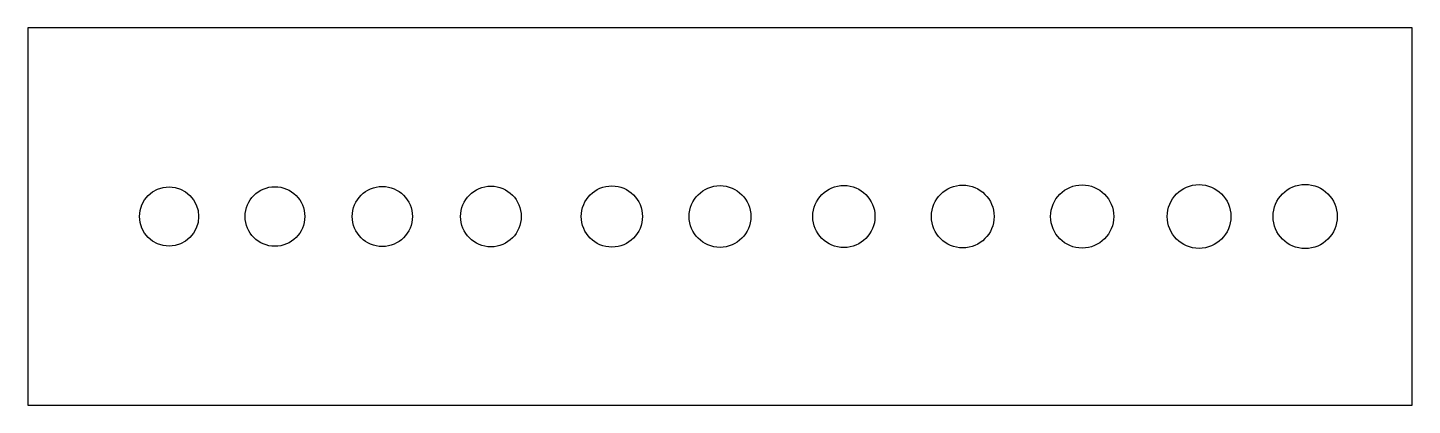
# Model space of a CAD drawing. Header units: centimetres. Extents: x -2.75 to 2.75, y -0.75 to 0.75.
import ezdxf

# ---------------------------------------------------------------- set-up
doc = ezdxf.new("R2010")
doc.units = ezdxf.units.CM

msp = doc.modelspace()

# ---------------------------------------------------------------- linework, layer by layer
at = {"color": 7, "linetype": 'Continuous', "lineweight": 25}
for p, q in [((-2.75, 0.75), (-2.75, -0.75)), ((2.75, 0.75), (-2.75, 0.75)), ((2.75, -0.75), (2.75, 0.75)), ((-2.75, -0.75), (2.75, -0.75))]:
    msp.add_line(p, q, dxfattribs=at)
for centre, radius in [((-2.1885, 0), 0.1175), ((-1.7679, 0), 0.1185), ((-1.3414, 0), 0.1195), ((-0.9099, 0), 0.1205), ((-0.4295, 0), 0.1215), ((0, 0), 0.1225), ((0.4921, 0), 0.1235), ((0.9644, 0), 0.1245), ((1.4387, 0), 0.1255), ((1.9029, 0), 0.1265), ((2.3245, 0), 0.1275)]:
    msp.add_circle(centre, radius, dxfattribs=at)

doc.saveas('drawing.dxf')
